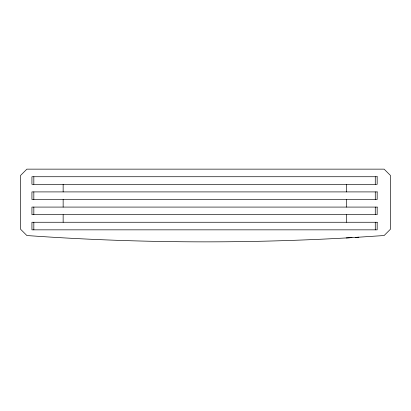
<?xml version="1.0" encoding="UTF-8"?>
<svg xmlns="http://www.w3.org/2000/svg" width="411" height="411" viewBox="0 0 411 411"><rect width="100%" height="100%" fill="white"/><g stroke="black" fill="none" stroke-linecap="round" stroke-linejoin="round"><path stroke-width="0.62" d="M355.582 237.394L384.126 235.534L390.45 229.21L390.45 175.466L384.126 169.142L26.874 169.142L20.55 175.466L20.55 229.21L26.874 235.534C137.325 243.369 248.295 243.918 358.824 237.204M346.201 237.948L352.016 237.604M375.274 176.73L375.274 184.318M375.274 191.906L375.274 199.494M375.274 207.082L375.274 214.67M375.274 222.259L375.274 229.841M346.519 184.318L346.519 191.906M346.519 199.494L346.519 207.082M346.519 214.67L346.519 222.259M63.145 184.318L63.145 191.906M63.145 199.494L63.145 207.082M63.145 214.67L63.145 222.259M33.83 176.73L33.83 184.318M33.83 191.906L33.83 199.494M33.83 207.082L33.83 214.67M33.83 222.259L33.83 229.841M377.17 176.73L31.93 176.73L31.93 184.318L377.17 184.318L377.17 176.73M377.17 191.906L31.93 191.906L31.93 199.494L377.17 199.494L377.17 191.906M377.17 207.082L31.93 207.082L31.93 214.67L377.17 214.67L377.17 207.082M377.17 222.259L31.93 222.259L31.93 229.841L377.17 229.841L377.17 222.259"/></g></svg>
